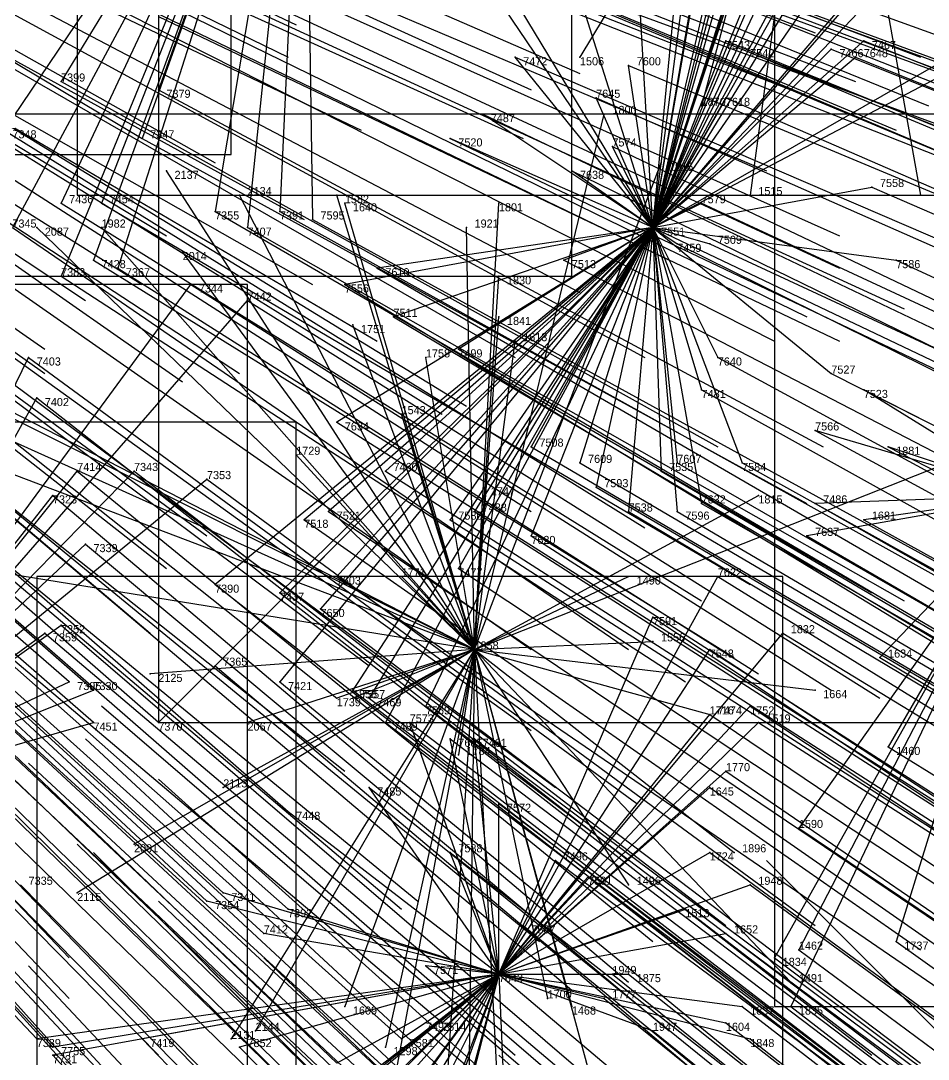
# Model space of a CAD drawing. Extents: x -0.5 to 0.59, y -0.5 to 0.59.
# Drawn here: x 0.224 to 0.336, y -0.2495 to -0.1215 of the extents above; entities that cross this region are included whole.
import ezdxf

# ---------------------------------------------------------------- set-up
doc = ezdxf.new("R2010")
doc.units = 0
for name, color, linetype in [('Clients', 3, 'CONTINUOUS'), ('Facilities', 3, 'CONTINUOUS'), ('Facilities_lines', 3, 'CONTINUOUS'), ('Min_max_boxes', 1, 'CONTINUOUS'), ('Normals', 1, 'CONTINUOUS'), ('Source_points', 5, 'CONTINUOUS'), ('Text', 3, 'CONTINUOUS')]:
    doc.layers.add(name, color=color, linetype=linetype)

msp = doc.modelspace()

# ---------------------------------------------------------------- linework, layer by layer
at = {"layer": 'Clients', "color": 5}
for p in [(0.311, -0.124, -0.837), (0.328, -0.124, -0.877), (0.313, -0.125, -0.843), (0.324, -0.125, -0.869), (0.285, -0.126, -0.78), (0.293, -0.126, -1.25), (0.327, -0.126, -0.876), (0.299, -0.127, -0.813), (0.229, -0.129, -0.656), (0.241, -0.13, -0.686), (0.295, -0.131, -0.806), (0.311, -0.131, -0.844), (0.281, -0.133, -0.778), (0.296, -0.133, -1.25), (0.308, -0.132, -1.25), (0.239, -0.136, -0.688), (0.277, -0.136, -0.772), (0.297, -0.137, -0.817), (0.303, -0.139, -1.25), (0.242, -0.14, -1.25), (0.292, -0.14, -0.811), (0.329, -0.142, -0.897), (0.251, -0.143, -1.25), (0.263, -0.143, -1.25), (0.314, -0.143, -1.25), (0.335, -0.143, -1.25), (0.229, -0.144, -0.676), (0.234, -0.144, -0.688), (0.264, -0.144, -1.25), (0.283, -0.144, -1.25), (0.308, -0.144, -0.85), (0.248, -0.145, -0.719), (0.256, -0.145, -0.736), (0.226, -0.147, -1.25), (0.234, -0.147, -1.25), (0.252, -0.147, -0.729), (0.26, -0.146, -0.746), (0.279, -0.147, -1.25), (0.305, -0.149, -0.848), (0.309, -0.149, -0.858), (0.233, -0.151, -0.695), (0.244, -0.15, -1.25), (0.291, -0.151, -0.821), (0.332, -0.151, -0.911), (0.236, -0.152, -0.703), (0.268, -0.152, -0.772), (0.229, -0.153, -0.688), (0.283, -0.153, -1.25), (0.245, -0.154, -0.725), (0.264, -0.154, -0.763), (0.252, -0.156, -0.74), (0.27, -0.158, -0.781), (0.283, -0.158, -1.25), (0.265, -0.159, -1.25), (0.285, -0.161, -1.25), (0.278, -0.162, -0.804), (0.225, -0.163, -0.696), (0.274, -0.163, -1.25), (0.31, -0.163, -0.875), (0.324, -0.165, -0.908), (0.308, -0.167, -0.876), (0.328, -0.167, -0.92), (0.226, -0.168, -0.705), (0.271, -0.17, -1.25), (0.263, -0.171, -0.786), (0.322, -0.172, -0.911), (0.287, -0.174, -0.84), (0.331, -0.174, -0.936), (0.258, -0.175, -1.25), (0.293, -0.176, -0.855), (0.305, -0.176, -0.88), (0.313, -0.176, -0.898), (0.231, -0.177, -0.726), (0.238, -0.177, -0.741), (0.269, -0.177, -0.806), (0.303, -0.177, -0.878), (0.247, -0.178, -0.76), (0.295, -0.179, -0.863), (0.228, -0.18, -0.726), (0.281, -0.18, -1.25), (0.315, -0.18, -1.25), (0.308, -0.181, -0.892), (0.322, -0.181, -0.923), (0.259, -0.183, -0.793), (0.262, -0.182, -0.799), (0.277, -0.183, -0.83), (0.28, -0.182, -0.835), (0.299, -0.182, -0.875), (0.305, -0.182, -0.888), (0.328, -0.183, -0.939), (0.287, -0.185, -0.854), (0.321, -0.185, -0.927), (0.232, -0.186, -0.744), (0.278, -0.189, -0.84), (0.263, -0.19, -0.811), (0.271, -0.19, -1.25), (0.299, -0.19, -1.25), (0.31, -0.19, -0.908), (0.248, -0.191, -0.782), (0.256, -0.192, -0.8), (0.261, -0.194, -0.813), (0.302, -0.195, -0.898), (0.227, -0.197, -0.752), (0.229, -0.196, -0.753), (0.318, -0.197, -0.935), (0.302, -0.198, -1.25), (0.309, -0.199, -0.918), (0.33, -0.2, -0.965), (0.24, -0.202, -1.25), (0.248, -0.201, -0.798), (0.23, -0.203, -0.768), (0.256, -0.203, -0.818), (0.233, -0.204, -0.773), (0.265, -0.204, -0.837), (0.322, -0.204, -1.25), (0.263, -0.205, -1.25), (0.265, -0.205, -1.25), (0.267, -0.205, -0.842), (0.274, -0.206, -0.857), (0.314, -0.206, -0.939), (0.309, -0.207, -1.25), (0.309, -0.207, -0.93), (0.233, -0.208, -0.781), (0.241, -0.208, -0.796), (0.252, -0.208, -1.25), (0.269, -0.208, -0.851), (0.272, -0.208, -0.855), (0.315, -0.208, -0.944), (0.277, -0.21, -0.869), (0.28, -0.21, -0.876), (0.331, -0.211, -0.982), (0.278, -0.212, -1.25), (0.311, -0.214, -0.943), (0.249, -0.216, -1.25), (0.267, -0.216, -0.86), (0.309, -0.216, -0.942), (0.283, -0.218, -0.894), (0.257, -0.219, -0.844), (0.32, -0.221, -0.971), (0.238, -0.223, -1.25), (0.277, -0.224, -0.89), (0.29, -0.225, -0.917), (0.309, -0.224, -0.955), (0.312, -0.224, -1.25), (0.294, -0.227, -0.928), (0.231, -0.229, -1.25), (0.249, -0.229, -0.847), (0.299, -0.228, -1.25), (0.314, -0.228, -0.97), (0.247, -0.23, -0.844), (0.257, -0.231, -0.863), (0.306, -0.231, -0.958), (0.254, -0.234, -0.862), (0.286, -0.233, -0.923), (0.311, -0.234, -0.973), (0.332, -0.235, -1.017), (0.32, -0.236, -0.993), (0.274, -0.238, -0.909), (0.317, -0.237, -0.99), (0.297, -0.239, -0.952), (0.299, -0.239, -0.958), (0.319, -0.24, -1.25), (0.264, -0.243, -1.25), (0.289, -0.242, -1.25), (0.292, -0.243, -1.25), (0.296, -0.242, -0.956), (0.313, -0.243, -0.991), (0.319, -0.243, -1.003), (0.276, -0.245, -0.922), (0.311, -0.245, -0.99), (0.226, -0.247, -0.837), (0.239, -0.247, -0.86), (0.25, -0.247, -1.25), (0.253, -0.246, -1.25), (0.271, -0.247, -0.918), (0.274, -0.246, -0.92), (0.302, -0.246, -0.974), (0.314, -0.247, -0.999), (0.228, -0.248, -0.843), (0.251, -0.248, -0.883), (0.269, -0.248, -1.25), (0.228, -0.249, -0.844)]:
    msp.add_point(p, dxfattribs=at)
at = {"layer": 'Facilities', "color": 3}
for p in [(0.302, -0.147, -0.841), (0.28, -0.199, -1.25), (0.283, -0.239, -0.925)]:
    msp.add_point(p, dxfattribs=at)
at = {"layer": 'Facilities_lines', "color": 3}
for p, q in [((0.302, -0.147, -0.841), (0.323, -0.073, -0.828)), ((0.302, -0.147, -0.841), (0.334, -0.073, -0.854)), ((0.302, -0.147, -0.841), (0.321, -0.075, -0.825)), ((0.323, -0.076, -1.25), (0.293, -0.126, -1.25)), ((0.323, -0.076, -1.25), (0.308, -0.132, -1.25)), ((0.323, -0.076, -1.25), (0.314, -0.143, -1.25)), ((0.323, -0.076, -1.25), (0.335, -0.143, -1.25)), ((0.259, -0.08, -0.678), (0.222, -0.135, -0.651)), ((0.259, -0.08, -0.678), (0.223, -0.147, -0.667)), ((0.259, -0.08, -0.678), (0.229, -0.129, -0.656)), ((0.259, -0.08, -0.678), (0.229, -0.144, -0.676)), ((0.259, -0.08, -0.678), (0.229, -0.153, -0.688)), ((0.259, -0.08, -0.678), (0.233, -0.151, -0.695)), ((0.259, -0.08, -0.678), (0.234, -0.144, -0.688)), ((0.259, -0.08, -0.678), (0.236, -0.152, -0.703)), ((0.259, -0.08, -0.678), (0.239, -0.136, -0.688)), ((0.259, -0.08, -0.678), (0.241, -0.13, -0.686)), ((0.259, -0.08, -0.678), (0.248, -0.145, -0.719)), ((0.259, -0.08, -0.678), (0.252, -0.147, -0.729)), ((0.259, -0.08, -0.678), (0.256, -0.145, -0.736)), ((0.259, -0.08, -0.678), (0.26, -0.146, -0.746)), ((0.302, -0.147, -0.841), (0.317, -0.082, -0.818)), ((0.302, -0.147, -0.841), (0.342, -0.089, -0.884)), ((0.302, -0.147, -0.841), (0.312, -0.09, -0.813)), ((0.302, -0.147, -0.841), (0.332, -0.094, -0.862)), ((0.302, -0.147, -0.841), (0.311, -0.094, -0.811)), ((0.302, -0.147, -0.841), (0.33, -0.095, -0.859)), ((0.302, -0.147, -0.841), (0.343, -0.1, -0.894)), ((0.302, -0.147, -0.841), (0.308, -0.101, -0.811)), ((0.302, -0.147, -0.841), (0.33, -0.101, -0.863)), ((0.302, -0.147, -0.841), (0.313, -0.103, -0.825)), ((0.302, -0.147, -0.841), (0.344, -0.103, -0.897)), ((0.302, -0.147, -0.841), (0.337, -0.106, -0.884)), ((0.302, -0.147, -0.841), (0.315, -0.107, -0.831)), ((0.302, -0.147, -0.841), (0.318, -0.108, -0.84)), ((0.302, -0.147, -0.841), (0.315, -0.108, -0.832)), ((0.302, -0.147, -0.841), (0.29, -0.109, -0.775)), ((0.302, -0.147, -0.841), (0.319, -0.111, -0.844)), ((0.302, -0.147, -0.841), (0.3, -0.113, -0.801)), ((0.302, -0.147, -0.841), (0.282, -0.114, -0.76)), ((0.302, -0.147, -0.841), (0.281, -0.116, -0.76)), ((0.302, -0.147, -0.841), (0.305, -0.116, -0.815)), ((0.302, -0.147, -0.841), (0.311, -0.119, -0.831)), ((0.302, -0.147, -0.841), (0.342, -0.124, -0.909)), ((0.302, -0.147, -0.841), (0.328, -0.124, -0.877)), ((0.302, -0.147, -0.841), (0.311, -0.124, -0.837)), ((0.302, -0.147, -0.841), (0.324, -0.125, -0.869)), ((0.302, -0.147, -0.841), (0.313, -0.125, -0.843)), ((0.302, -0.147, -0.841), (0.285, -0.126, -0.78)), ((0.302, -0.147, -0.841), (0.327, -0.126, -0.876)), ((0.302, -0.147, -0.841), (0.299, -0.127, -0.813)), ((0.302, -0.147, -0.841), (0.34, -0.127, -0.908)), ((0.302, -0.147, -0.841), (0.295, -0.131, -0.806)), ((0.302, -0.147, -0.841), (0.311, -0.131, -0.844)), ((0.28, -0.199, -1.25), (0.296, -0.133, -1.25)), ((0.302, -0.147, -0.841), (0.281, -0.133, -0.778)), ((0.302, -0.147, -0.841), (0.277, -0.136, -0.772)), ((0.302, -0.147, -0.841), (0.297, -0.137, -0.817)), ((0.28, -0.199, -1.25), (0.303, -0.139, -1.25)), ((0.28, -0.199, -1.25), (0.242, -0.14, -1.25)), ((0.302, -0.147, -0.841), (0.292, -0.14, -0.811)), ((0.302, -0.147, -0.841), (0.329, -0.142, -0.897)), ((0.28, -0.199, -1.25), (0.251, -0.143, -1.25)), ((0.28, -0.199, -1.25), (0.263, -0.143, -1.25)), ((0.28, -0.199, -1.25), (0.264, -0.144, -1.25)), ((0.28, -0.199, -1.25), (0.283, -0.144, -1.25)), ((0.302, -0.147, -0.841), (0.308, -0.144, -0.85)), ((0.28, -0.199, -1.25), (0.226, -0.147, -1.25)), ((0.28, -0.199, -1.25), (0.234, -0.147, -1.25)), ((0.302, -0.147, -0.841), (0.241, -0.208, -0.796)), ((0.302, -0.147, -0.841), (0.248, -0.201, -0.798)), ((0.302, -0.147, -0.841), (0.248, -0.191, -0.782)), ((0.302, -0.147, -0.841), (0.256, -0.203, -0.818)), ((0.302, -0.147, -0.841), (0.256, -0.192, -0.8)), ((0.302, -0.147, -0.841), (0.259, -0.183, -0.793)), ((0.302, -0.147, -0.841), (0.261, -0.194, -0.813)), ((0.302, -0.147, -0.841), (0.262, -0.182, -0.799)), ((0.302, -0.147, -0.841), (0.263, -0.19, -0.811)), ((0.302, -0.147, -0.841), (0.263, -0.171, -0.786)), ((0.302, -0.147, -0.841), (0.264, -0.154, -0.763)), ((0.302, -0.147, -0.841), (0.265, -0.204, -0.837)), ((0.302, -0.147, -0.841), (0.267, -0.205, -0.842)), ((0.302, -0.147, -0.841), (0.268, -0.152, -0.772)), ((0.302, -0.147, -0.841), (0.269, -0.177, -0.806)), ((0.302, -0.147, -0.841), (0.269, -0.208, -0.851)), ((0.302, -0.147, -0.841), (0.27, -0.158, -0.781)), ((0.302, -0.147, -0.841), (0.274, -0.206, -0.857)), ((0.302, -0.147, -0.841), (0.277, -0.183, -0.83)), ((0.302, -0.147, -0.841), (0.278, -0.189, -0.84)), ((0.302, -0.147, -0.841), (0.278, -0.162, -0.804)), ((0.28, -0.199, -1.25), (0.279, -0.147, -1.25)), ((0.302, -0.147, -0.841), (0.28, -0.182, -0.835)), ((0.302, -0.147, -0.841), (0.287, -0.174, -0.84)), ((0.302, -0.147, -0.841), (0.287, -0.185, -0.854)), ((0.302, -0.147, -0.841), (0.291, -0.151, -0.821)), ((0.302, -0.147, -0.841), (0.293, -0.176, -0.855)), ((0.302, -0.147, -0.841), (0.295, -0.179, -0.863)), ((0.302, -0.147, -0.841), (0.299, -0.182, -0.875)), ((0.302, -0.147, -0.841), (0.324, -0.165, -0.908)), ((0.302, -0.147, -0.841), (0.305, -0.149, -0.848)), ((0.302, -0.147, -0.841), (0.308, -0.167, -0.876)), ((0.302, -0.147, -0.841), (0.309, -0.149, -0.858)), ((0.302, -0.147, -0.841), (0.303, -0.177, -0.878)), ((0.302, -0.147, -0.841), (0.313, -0.176, -0.898)), ((0.302, -0.147, -0.841), (0.332, -0.151, -0.911)), ((0.302, -0.147, -0.841), (0.305, -0.182, -0.888)), ((0.302, -0.147, -0.841), (0.305, -0.176, -0.88)), ((0.302, -0.147, -0.841), (0.308, -0.181, -0.892)), ((0.302, -0.147, -0.841), (0.31, -0.163, -0.875)), ((0.28, -0.199, -1.25), (0.244, -0.15, -1.25)), ((0.28, -0.199, -1.25), (0.283, -0.153, -1.25)), ((0.198, -0.218, -0.735), (0.245, -0.154, -0.725)), ((0.198, -0.218, -0.735), (0.252, -0.156, -0.74)), ((0.28, -0.199, -1.25), (0.283, -0.158, -1.25)), ((0.28, -0.199, -1.25), (0.202, -0.159, -1.25)), ((0.28, -0.199, -1.25), (0.265, -0.159, -1.25)), ((0.28, -0.199, -1.25), (0.285, -0.161, -1.25)), ((0.198, -0.218, -0.735), (0.225, -0.163, -0.696)), ((0.28, -0.199, -1.25), (0.2, -0.163, -1.25)), ((0.28, -0.199, -1.25), (0.274, -0.163, -1.25)), ((0.28, -0.199, -1.25), (0.212, -0.165, -1.25)), ((0.28, -0.199, -1.25), (0.193, -0.166, -1.25)), ((0.349, -0.18, -0.982), (0.328, -0.167, -0.92)), ((0.198, -0.218, -0.735), (0.226, -0.168, -0.705)), ((0.28, -0.199, -1.25), (0.271, -0.17, -1.25)), ((0.28, -0.199, -1.25), (0.356, -0.169, -1.25)), ((0.349, -0.18, -0.982), (0.322, -0.172, -0.911)), ((0.349, -0.18, -0.982), (0.331, -0.174, -0.936)), ((0.28, -0.199, -1.25), (0.258, -0.175, -1.25)), ((0.198, -0.218, -0.735), (0.238, -0.177, -0.741)), ((0.198, -0.218, -0.735), (0.231, -0.177, -0.726)), ((0.198, -0.218, -0.735), (0.247, -0.178, -0.76)), ((0.198, -0.218, -0.735), (0.228, -0.18, -0.726)), ((0.28, -0.199, -1.25), (0.281, -0.18, -1.25)), ((0.28, -0.199, -1.25), (0.315, -0.18, -1.25)), ((0.349, -0.18, -0.982), (0.317, -0.237, -0.99)), ((0.349, -0.18, -0.982), (0.319, -0.243, -1.003)), ((0.349, -0.18, -0.982), (0.32, -0.236, -0.993)), ((0.349, -0.18, -0.982), (0.32, -0.221, -0.971)), ((0.349, -0.18, -0.982), (0.321, -0.185, -0.927)), ((0.349, -0.18, -0.982), (0.322, -0.181, -0.923)), ((0.349, -0.18, -0.982), (0.328, -0.183, -0.939)), ((0.349, -0.18, -0.982), (0.33, -0.2, -0.965)), ((0.349, -0.18, -0.982), (0.331, -0.211, -0.982)), ((0.349, -0.18, -0.982), (0.332, -0.235, -1.017)), ((0.198, -0.218, -0.735), (0.232, -0.186, -0.744)), ((0.28, -0.199, -1.25), (0.212, -0.188, -1.25)), ((0.28, -0.199, -1.25), (0.271, -0.19, -1.25)), ((0.28, -0.199, -1.25), (0.299, -0.19, -1.25)), ((0.283, -0.239, -0.925), (0.31, -0.19, -0.908)), ((0.283, -0.239, -0.925), (0.302, -0.195, -0.898)), ((0.198, -0.218, -0.735), (0.229, -0.196, -0.753)), ((0.198, -0.218, -0.735), (0.227, -0.197, -0.752)), ((0.283, -0.239, -0.925), (0.318, -0.197, -0.935)), ((0.28, -0.199, -1.25), (0.302, -0.198, -1.25)), ((0.28, -0.199, -1.25), (0.231, -0.229, -1.25)), ((0.28, -0.199, -1.25), (0.238, -0.223, -1.25)), ((0.28, -0.199, -1.25), (0.24, -0.202, -1.25)), ((0.28, -0.199, -1.25), (0.249, -0.216, -1.25)), ((0.28, -0.199, -1.25), (0.25, -0.247, -1.25)), ((0.28, -0.199, -1.25), (0.252, -0.208, -1.25)), ((0.28, -0.199, -1.25), (0.253, -0.246, -1.25)), ((0.28, -0.199, -1.25), (0.263, -0.205, -1.25)), ((0.28, -0.199, -1.25), (0.264, -0.243, -1.25)), ((0.28, -0.199, -1.25), (0.265, -0.205, -1.25)), ((0.28, -0.199, -1.25), (0.269, -0.248, -1.25)), ((0.28, -0.199, -1.25), (0.269, -0.258, -1.25)), ((0.28, -0.199, -1.25), (0.275, -0.277, -1.25)), ((0.28, -0.199, -1.25), (0.278, -0.212, -1.25)), ((0.28, -0.199, -1.25), (0.279, -0.274, -1.25)), ((0.28, -0.199, -1.25), (0.284, -0.276, -1.25)), ((0.28, -0.199, -1.25), (0.296, -0.258, -1.25)), ((0.28, -0.199, -1.25), (0.292, -0.243, -1.25)), ((0.28, -0.199, -1.25), (0.319, -0.24, -1.25)), ((0.28, -0.199, -1.25), (0.289, -0.242, -1.25)), ((0.28, -0.199, -1.25), (0.299, -0.228, -1.25)), ((0.28, -0.199, -1.25), (0.322, -0.204, -1.25)), ((0.28, -0.199, -1.25), (0.312, -0.224, -1.25)), ((0.28, -0.199, -1.25), (0.309, -0.207, -1.25)), ((0.283, -0.239, -0.925), (0.309, -0.199, -0.918)), ((0.198, -0.218, -0.735), (0.23, -0.203, -0.768)), ((0.198, -0.218, -0.735), (0.233, -0.204, -0.773)), ((0.283, -0.239, -0.925), (0.314, -0.206, -0.939)), ((0.283, -0.239, -0.925), (0.309, -0.207, -0.93)), ((0.198, -0.218, -0.735), (0.233, -0.208, -0.781)), ((0.283, -0.239, -0.925), (0.272, -0.208, -0.855)), ((0.283, -0.239, -0.925), (0.315, -0.208, -0.944)), ((0.283, -0.239, -0.925), (0.277, -0.21, -0.869)), ((0.283, -0.239, -0.925), (0.28, -0.21, -0.876)), ((0.283, -0.239, -0.925), (0.311, -0.214, -0.943)), ((0.283, -0.239, -0.925), (0.267, -0.216, -0.86)), ((0.283, -0.239, -0.925), (0.309, -0.216, -0.942)), ((0.283, -0.239, -0.925), (0.283, -0.218, -0.894)), ((0.283, -0.239, -0.925), (0.257, -0.219, -0.844)), ((0.283, -0.239, -0.925), (0.277, -0.224, -0.89)), ((0.283, -0.239, -0.925), (0.309, -0.224, -0.955)), ((0.283, -0.239, -0.925), (0.29, -0.225, -0.917)), ((0.283, -0.239, -0.925), (0.294, -0.227, -0.928)), ((0.283, -0.239, -0.925), (0.249, -0.229, -0.847)), ((0.283, -0.239, -0.925), (0.314, -0.228, -0.97)), ((0.283, -0.239, -0.925), (0.247, -0.23, -0.844)), ((0.283, -0.239, -0.925), (0.257, -0.231, -0.863)), ((0.283, -0.239, -0.925), (0.306, -0.231, -0.958)), ((0.283, -0.239, -0.925), (0.254, -0.234, -0.862)), ((0.283, -0.239, -0.925), (0.286, -0.233, -0.923)), ((0.283, -0.239, -0.925), (0.311, -0.234, -0.973)), ((0.283, -0.239, -0.925), (0.274, -0.238, -0.909)), ((0.283, -0.239, -0.925), (0.226, -0.247, -0.837)), ((0.283, -0.239, -0.925), (0.228, -0.249, -0.844)), ((0.283, -0.239, -0.925), (0.228, -0.248, -0.843)), ((0.283, -0.239, -0.925), (0.232, -0.296, -0.94)), ((0.283, -0.239, -0.925), (0.239, -0.247, -0.86)), ((0.283, -0.239, -0.925), (0.239, -0.273, -0.908)), ((0.283, -0.239, -0.925), (0.241, -0.28, -0.924)), ((0.283, -0.239, -0.925), (0.245, -0.277, -0.923)), ((0.283, -0.239, -0.925), (0.251, -0.265, -0.911)), ((0.283, -0.239, -0.925), (0.251, -0.248, -0.883)), ((0.283, -0.239, -0.925), (0.255, -0.277, -0.942)), ((0.283, -0.239, -0.925), (0.26, -0.285, -0.965)), ((0.283, -0.239, -0.925), (0.26, -0.277, -0.95)), ((0.283, -0.239, -0.925), (0.262, -0.268, -0.937)), ((0.283, -0.239, -0.925), (0.263, -0.25, -0.907)), ((0.283, -0.239, -0.925), (0.264, -0.254, -0.916)), ((0.283, -0.239, -0.925), (0.264, -0.258, -0.923)), ((0.283, -0.239, -0.925), (0.271, -0.247, -0.918)), ((0.283, -0.239, -0.925), (0.274, -0.272, -0.964)), ((0.283, -0.239, -0.925), (0.274, -0.246, -0.92)), ((0.283, -0.239, -0.925), (0.275, -0.27, -0.963)), ((0.283, -0.239, -0.925), (0.275, -0.261, -0.949)), ((0.283, -0.239, -0.925), (0.276, -0.257, -0.942)), ((0.283, -0.239, -0.925), (0.276, -0.245, -0.922)), ((0.283, -0.239, -0.925), (0.311, -0.245, -0.99)), ((0.283, -0.239, -0.925), (0.313, -0.243, -0.991)), ((0.283, -0.239, -0.925), (0.314, -0.247, -0.999)), ((0.283, -0.239, -0.925), (0.284, -0.263, -0.968)), ((0.283, -0.239, -0.925), (0.296, -0.242, -0.956)), ((0.283, -0.239, -0.925), (0.299, -0.239, -0.958)), ((0.283, -0.239, -0.925), (0.302, -0.246, -0.974)), ((0.283, -0.239, -0.925), (0.297, -0.239, -0.952))]:
    msp.add_line(p, q, dxfattribs=at)
at = {"layer": 'Min_max_boxes', "color": 1}
for p, q in [((0.231, 0.045, -1.25), (0.231, -0.143, -1.25)), ((0.231, 0.045, -1.25), (0.231, -0.143, -1.25)), ((0.25, -0.138, -1.25), (0.25, 0.022, -1.25)), ((0.25, -0.138, -1.25), (0.25, 0.022, -1.25)), ((0.292, -0.153, -0.761), (0.292, 0.007, -0.761)), ((0.292, -0.153, -0.618), (0.292, 0.007, -0.618)), ((0.241, -0.073, -0.911), (0.241, -0.208, -0.911)), ((0.241, -0.073, -0.76), (0.241, -0.208, -0.76)), ((0.317, -0.104, -1.026), (0.317, -0.243, -1.026)), ((0.317, -0.104, -0.911), (0.317, -0.243, -0.911)), ((0.356, -0.133, -1.25), (0.193, -0.133, -1.25)), ((0.356, -0.133, -1.25), (0.193, -0.133, -1.25)), ((0.085, -0.138, -1.25), (0.25, -0.138, -1.25)), ((0.085, -0.138, -1.25), (0.25, -0.138, -1.25)), ((0.25, -0.138, -1.25), (0.25, -0.138, -1.25)), ((0.231, -0.143, -1.25), (0.401, -0.143, -1.25)), ((0.231, -0.143, -1.25), (0.401, -0.143, -1.25)), ((0.231, -0.143, -1.25), (0.231, -0.143, -1.25)), ((0.22, -0.153, -0.761), (0.292, -0.153, -0.761)), ((0.22, -0.153, -0.618), (0.292, -0.153, -0.618)), ((0.292, -0.153, -0.761), (0.292, -0.153, -0.618)), ((0.252, -0.154, -0.83), (0.129, -0.154, -0.83)), ((0.252, -0.154, -0.684), (0.129, -0.154, -0.684)), ((0.252, -0.26, -0.83), (0.252, -0.154, -0.83)), ((0.252, -0.26, -0.684), (0.252, -0.154, -0.684)), ((0.252, -0.154, -0.83), (0.252, -0.154, -0.684)), ((0.258, -0.171, -1.25), (0.08, -0.171, -1.25)), ((0.258, -0.171, -1.25), (0.08, -0.171, -1.25)), ((0.258, -0.342, -1.25), (0.258, -0.171, -1.25)), ((0.258, -0.342, -1.25), (0.258, -0.171, -1.25)), ((0.258, -0.171, -1.25), (0.258, -0.171, -1.25)), ((0.318, -0.19, -0.999), (0.226, -0.19, -0.999)), ((0.226, -0.19, -0.999), (0.226, -0.296, -0.999)), ((0.318, -0.19, -0.837), (0.226, -0.19, -0.837)), ((0.226, -0.19, -0.837), (0.226, -0.296, -0.837)), ((0.226, -0.19, -0.999), (0.226, -0.19, -0.837)), ((0.318, -0.296, -0.999), (0.318, -0.19, -0.999)), ((0.318, -0.296, -0.837), (0.318, -0.19, -0.837)), ((0.318, -0.19, -0.999), (0.318, -0.19, -0.837)), ((0.241, -0.208, -0.911), (0.344, -0.208, -0.911)), ((0.241, -0.208, -0.76), (0.344, -0.208, -0.76)), ((0.241, -0.208, -0.911), (0.241, -0.208, -0.76)), ((0.317, -0.243, -1.026), (0.379, -0.243, -1.026)), ((0.317, -0.243, -0.911), (0.379, -0.243, -0.911)), ((0.317, -0.243, -1.026), (0.317, -0.243, -0.911))]:
    msp.add_line(p, q, dxfattribs=at)
at = {"layer": 'Normals', "color": 1}
for p, q in [((0.174, -0.082, -0.48), (0.258, -0.122, -0.443)), ((0.173, -0.085, -0.482), (0.257, -0.126, -0.445)), ((0.16, -0.089, -0.458), (0.239, -0.136, -0.419)), ((0.236, -0.09, -0.631), (0.322, -0.123, -0.593)), ((0.203, -0.092, -0.556), (0.287, -0.13, -0.519)), ((0.208, -0.091, -0.567), (0.293, -0.128, -0.53)), ((0.248, -0.093, -0.663), (0.335, -0.126, -0.626)), ((0.168, -0.094, -0.481), (0.248, -0.139, -0.442)), ((0.182, -0.095, -0.514), (0.266, -0.135, -0.477)), ((0.232, -0.096, -0.629), (0.319, -0.13, -0.591)), ((0.241, -0.096, -0.648), (0.327, -0.129, -0.61)), ((0.25, -0.097, -0.67), (0.336, -0.132, -0.633)), ((0.262, -0.096, -0.699), (0.35, -0.128, -0.662)), ((0.202, -0.098, -0.561), (0.286, -0.136, -0.523)), ((0.246, -0.099, -0.664), (0.332, -0.135, -0.627)), ((0.164, -0.101, -0.481), (0.242, -0.148, -0.441)), ((0.177, -0.101, -0.511), (0.259, -0.146, -0.474)), ((0.231, -0.104, -0.633), (0.316, -0.14, -0.595)), ((0.155, -0.105, -0.47), (0.232, -0.156, -0.43)), ((0.161, -0.105, -0.48), (0.239, -0.154, -0.44)), ((0.264, -0.107, -0.713), (0.35, -0.143, -0.677)), ((0.265, -0.107, -0.714), (0.35, -0.143, -0.677)), ((0.283, -0.107, -0.758), (0.37, -0.14, -0.72)), ((0.179, -0.108, -0.522), (0.26, -0.154, -0.486)), ((0.151, -0.109, -0.467), (0.227, -0.162, -0.428)), ((0.24, -0.11, -0.659), (0.325, -0.148, -0.622)), ((0.275, -0.11, -0.74), (0.361, -0.144, -0.703)), ((0.29, -0.109, -0.775), (0.377, -0.141, -0.737)), ((0.151, -0.111, -0.469), (0.227, -0.165, -0.431)), ((0.221, -0.111, -0.618), (0.304, -0.151, -0.58)), ((0.211, -0.112, -0.597), (0.293, -0.155, -0.559)), ((0.168, -0.113, -0.507), (0.244, -0.166, -0.47)), ((0.241, -0.113, -0.665), (0.325, -0.152, -0.628)), ((0.3, -0.113, -0.801), (0.387, -0.145, -0.763)), ((0.173, -0.114, -0.518), (0.251, -0.165, -0.481)), ((0.188, -0.114, -0.549), (0.268, -0.161, -0.512)), ((0.282, -0.114, -0.76), (0.369, -0.146, -0.722)), ((0.281, -0.116, -0.76), (0.367, -0.15, -0.722)), ((0.305, -0.116, -0.815), (0.392, -0.148, -0.778)), ((0.205, -0.117, -0.59), (0.285, -0.163, -0.552)), ((0.237, -0.117, -0.662), (0.321, -0.158, -0.625)), ((0.22, -0.119, -0.625), (0.301, -0.163, -0.586)), ((0.234, -0.119, -0.655), (0.317, -0.161, -0.618)), ((0.234, -0.119, -0.657), (0.317, -0.161, -0.62)), ((0.248, -0.118, -0.688), (0.333, -0.157, -0.651)), ((0.311, -0.119, -0.831), (0.397, -0.153, -0.794)), ((0.199, -0.12, -0.582), (0.279, -0.169, -0.545)), ((0.197, -0.121, -0.578), (0.276, -0.17, -0.541)), ((0.241, -0.121, -0.675), (0.325, -0.161, -0.638)), ((0.311, -0.124, -0.837), (0.397, -0.159, -0.8)), ((0.328, -0.124, -0.877), (0.415, -0.158, -0.84)), ((0.313, -0.125, -0.843), (0.399, -0.161, -0.806)), ((0.324, -0.125, -0.869), (0.411, -0.16, -0.833)), ((0.285, -0.126, -0.78), (0.371, -0.163, -0.743)), ((0.293, -0.126, -1.25), (0.293, -0.126, -1.15)), ((0.327, -0.126, -0.876), (0.413, -0.161, -0.839)), ((0.299, -0.127, -0.813), (0.385, -0.163, -0.776)), ((0.229, -0.129, -0.656), (0.31, -0.174, -0.619)), ((0.172, -0.13, -0.538), (0.247, -0.185, -0.501)), ((0.241, -0.13, -0.686), (0.323, -0.174, -0.649)), ((0.168, -0.131, -0.533), (0.242, -0.189, -0.497)), ((0.295, -0.131, -0.806), (0.379, -0.168, -0.768)), ((0.311, -0.131, -0.844), (0.396, -0.168, -0.807)), ((0.209, -0.132, -0.618), (0.287, -0.182, -0.58)), ((0.281, -0.133, -0.778), (0.365, -0.173, -0.74)), ((0.296, -0.133, -1.25), (0.296, -0.133, -1.15)), ((0.308, -0.132, -1.25), (0.308, -0.132, -1.15)), ((0.222, -0.135, -0.651), (0.301, -0.184, -0.613)), ((0.239, -0.136, -0.688), (0.321, -0.181, -0.651)), ((0.277, -0.136, -0.772), (0.361, -0.176, -0.735)), ((0.169, -0.137, -0.543), (0.24, -0.197, -0.507)), ((0.297, -0.137, -0.817), (0.381, -0.177, -0.78)), ((0.303, -0.139, -1.25), (0.303, -0.139, -1.15)), ((0.242, -0.14, -1.25), (0.242, -0.14, -1.15)), ((0.292, -0.14, -0.811), (0.376, -0.181, -0.774)), ((0.23, -0.203, -0.768), (0.16, -0.142, -0.805)), ((0.329, -0.142, -0.897), (0.414, -0.179, -0.859)), ((0.233, -0.204, -0.773), (0.163, -0.143, -0.81)), ((0.251, -0.143, -1.25), (0.251, -0.143, -1.15)), ((0.263, -0.143, -1.25), (0.263, -0.143, -1.15)), ((0.314, -0.143, -1.25), (0.314, -0.143, -1.15)), ((0.335, -0.143, -1.25), (0.335, -0.143, -1.15)), ((0.229, -0.144, -0.676), (0.308, -0.193, -0.638)), ((0.234, -0.144, -0.688), (0.314, -0.191, -0.65)), ((0.264, -0.144, -1.25), (0.264, -0.144, -1.15)), ((0.283, -0.144, -1.25), (0.283, -0.144, -1.15)), ((0.308, -0.144, -0.85), (0.392, -0.183, -0.812)), ((0.192, -0.145, -0.602), (0.267, -0.201, -0.565)), ((0.248, -0.145, -0.719), (0.329, -0.192, -0.682)), ((0.256, -0.145, -0.736), (0.337, -0.19, -0.699)), ((0.233, -0.208, -0.781), (0.163, -0.147, -0.817)), ((0.241, -0.208, -0.796), (0.171, -0.147, -0.833)), ((0.19, -0.147, -0.602), (0.263, -0.205, -0.563)), ((0.211, -0.146, -0.642), (0.287, -0.199, -0.604)), ((0.223, -0.147, -0.667), (0.299, -0.199, -0.628)), ((0.226, -0.147, -1.25), (0.226, -0.147, -1.15)), ((0.234, -0.147, -1.25), (0.234, -0.147, -1.15)), ((0.252, -0.147, -0.729), (0.333, -0.193, -0.692)), ((0.26, -0.146, -0.746), (0.342, -0.191, -0.709)), ((0.279, -0.147, -1.25), (0.279, -0.147, -1.15)), ((0.302, -0.147, -0.841), (0.386, -0.187, -0.804)), ((0.305, -0.149, -0.848), (0.388, -0.19, -0.811)), ((0.309, -0.149, -0.858), (0.393, -0.188, -0.821)), ((0.233, -0.151, -0.695), (0.312, -0.2, -0.657)), ((0.244, -0.15, -1.25), (0.244, -0.15, -1.15)), ((0.291, -0.151, -0.821), (0.374, -0.194, -0.784)), ((0.332, -0.151, -0.911), (0.416, -0.19, -0.873)), ((0.236, -0.152, -0.703), (0.315, -0.202, -0.666)), ((0.268, -0.152, -0.772), (0.349, -0.199, -0.734)), ((0.229, -0.153, -0.688), (0.306, -0.203, -0.649)), ((0.283, -0.153, -1.25), (0.283, -0.153, -1.15)), ((0.245, -0.154, -0.725), (0.324, -0.204, -0.688)), ((0.264, -0.154, -0.763), (0.343, -0.202, -0.726)), ((0.212, -0.155, -0.657), (0.287, -0.209, -0.618)), ((0.252, -0.156, -0.74), (0.33, -0.205, -0.703)), ((0.192, -0.157, -0.62), (0.264, -0.214, -0.582)), ((0.257, -0.219, -0.844), (0.187, -0.158, -0.881)), ((0.27, -0.158, -0.781), (0.349, -0.205, -0.743)), ((0.283, -0.158, -1.25), (0.283, -0.158, -1.15)), ((0.265, -0.159, -1.25), (0.265, -0.159, -1.15)), ((0.216, -0.161, -0.673), (0.29, -0.216, -0.635)), ((0.285, -0.161, -1.25), (0.285, -0.161, -1.15)), ((0.278, -0.162, -0.804), (0.358, -0.209, -0.767)), ((0.225, -0.163, -0.696), (0.3, -0.218, -0.658)), ((0.274, -0.163, -1.25), (0.274, -0.163, -1.15)), ((0.31, -0.163, -0.875), (0.391, -0.207, -0.838)), ((0.324, -0.165, -0.908), (0.407, -0.207, -0.871)), ((0.247, -0.23, -0.844), (0.179, -0.167, -0.882)), ((0.249, -0.229, -0.847), (0.181, -0.167, -0.885)), ((0.308, -0.167, -0.876), (0.389, -0.212, -0.838)), ((0.328, -0.167, -0.92), (0.411, -0.209, -0.883)), ((0.226, -0.168, -0.705), (0.299, -0.225, -0.667)), ((0.166, -0.17, -0.595), (0.23, -0.237, -0.556)), ((0.257, -0.231, -0.863), (0.188, -0.17, -0.902)), ((0.271, -0.17, -1.25), (0.271, -0.17, -1.15)), ((0.254, -0.234, -0.862), (0.185, -0.171, -0.9)), ((0.2, -0.171, -0.658), (0.271, -0.231, -0.621)), ((0.201, -0.171, -0.659), (0.273, -0.23, -0.622)), ((0.263, -0.171, -0.786), (0.342, -0.221, -0.748)), ((0.322, -0.172, -0.911), (0.403, -0.216, -0.874)), ((0.287, -0.174, -0.84), (0.367, -0.221, -0.802)), ((0.331, -0.174, -0.936), (0.414, -0.217, -0.899)), ((0.258, -0.175, -1.25), (0.258, -0.175, -1.15)), ((0.167, -0.176, -0.606), (0.23, -0.242, -0.567)), ((0.216, -0.176, -0.696), (0.288, -0.235, -0.659)), ((0.293, -0.176, -0.855), (0.373, -0.223, -0.817)), ((0.305, -0.176, -0.88), (0.385, -0.222, -0.842)), ((0.313, -0.176, -0.898), (0.394, -0.221, -0.861)), ((0.231, -0.177, -0.726), (0.302, -0.235, -0.689)), ((0.238, -0.177, -0.741), (0.311, -0.233, -0.704)), ((0.269, -0.177, -0.806), (0.347, -0.227, -0.768)), ((0.303, -0.177, -0.878), (0.383, -0.224, -0.84)), ((0.226, -0.247, -0.837), (0.162, -0.179, -0.873)), ((0.247, -0.178, -0.76), (0.322, -0.233, -0.723)), ((0.295, -0.179, -0.863), (0.375, -0.226, -0.826)), ((0.228, -0.248, -0.843), (0.165, -0.18, -0.879)), ((0.228, -0.18, -0.726), (0.299, -0.24, -0.688)), ((0.281, -0.18, -1.25), (0.281, -0.18, -1.15)), ((0.315, -0.18, -1.25), (0.315, -0.18, -1.15)), ((0.221, -0.181, -0.713), (0.292, -0.241, -0.676)), ((0.308, -0.181, -0.892), (0.388, -0.227, -0.854)), ((0.322, -0.181, -0.923), (0.403, -0.227, -0.886)), ((0.176, -0.183, -0.635), (0.241, -0.249, -0.598)), ((0.259, -0.183, -0.793), (0.335, -0.236, -0.755)), ((0.262, -0.182, -0.799), (0.339, -0.234, -0.761)), ((0.277, -0.183, -0.83), (0.355, -0.233, -0.793)), ((0.28, -0.182, -0.835), (0.358, -0.232, -0.798)), ((0.299, -0.182, -0.875), (0.378, -0.229, -0.837)), ((0.305, -0.182, -0.888), (0.385, -0.229, -0.851)), ((0.328, -0.183, -0.939), (0.409, -0.228, -0.902)), ((0.271, -0.247, -0.918), (0.202, -0.185, -0.955)), ((0.276, -0.245, -0.922), (0.205, -0.185, -0.959)), ((0.287, -0.185, -0.854), (0.365, -0.235, -0.816)), ((0.321, -0.185, -0.927), (0.402, -0.232, -0.89)), ((0.263, -0.25, -0.907), (0.196, -0.186, -0.945)), ((0.232, -0.186, -0.744), (0.304, -0.246, -0.707)), ((0.215, -0.188, -0.714), (0.285, -0.249, -0.677)), ((0.278, -0.189, -0.84), (0.355, -0.24, -0.803)), ((0.264, -0.254, -0.916), (0.197, -0.19, -0.953)), ((0.263, -0.19, -0.811), (0.339, -0.242, -0.773)), ((0.271, -0.19, -1.25), (0.271, -0.19, -1.15)), ((0.299, -0.19, -1.25), (0.299, -0.19, -1.15)), ((0.31, -0.19, -0.908), (0.389, -0.239, -0.872)), ((0.179, -0.191, -0.655), (0.243, -0.26, -0.619)), ((0.185, -0.191, -0.664), (0.25, -0.257, -0.628)), ((0.248, -0.191, -0.782), (0.321, -0.248, -0.745)), ((0.264, -0.258, -0.923), (0.197, -0.193, -0.96)), ((0.256, -0.192, -0.8), (0.329, -0.249, -0.762)), ((0.276, -0.257, -0.942), (0.207, -0.194, -0.978)), ((0.261, -0.194, -0.813), (0.335, -0.25, -0.775)), ((0.302, -0.195, -0.898), (0.379, -0.246, -0.861)), ((0.182, -0.196, -0.669), (0.246, -0.264, -0.633)), ((0.275, -0.261, -0.949), (0.207, -0.197, -0.985)), ((0.227, -0.197, -0.752), (0.298, -0.257, -0.715)), ((0.229, -0.196, -0.753), (0.299, -0.256, -0.716)), ((0.318, -0.197, -0.935), (0.397, -0.245, -0.898)), ((0.302, -0.198, -1.25), (0.302, -0.198, -1.15)), ((0.28, -0.199, -1.25), (0.28, -0.199, -1.15)), ((0.309, -0.199, -0.918), (0.387, -0.25, -0.882)), ((0.284, -0.263, -0.968), (0.216, -0.2, -1.005)), ((0.33, -0.2, -0.965), (0.41, -0.248, -0.928)), ((0.24, -0.202, -1.25), (0.24, -0.202, -1.15)), ((0.248, -0.201, -0.798), (0.319, -0.261, -0.761)), ((0.256, -0.203, -0.818), (0.328, -0.262, -0.78)), ((0.265, -0.204, -0.837), (0.339, -0.261, -0.801)), ((0.322, -0.204, -1.25), (0.322, -0.204, -1.15)), ((0.275, -0.27, -0.963), (0.208, -0.205, -1)), ((0.305, -0.267, -1.012), (0.234, -0.206, -1.049)), ((0.263, -0.205, -1.25), (0.263, -0.205, -1.15)), ((0.265, -0.205, -1.25), (0.265, -0.205, -1.15)), ((0.267, -0.205, -0.842), (0.341, -0.262, -0.806)), ((0.274, -0.206, -0.857), (0.348, -0.262, -0.82)), ((0.314, -0.206, -0.939), (0.391, -0.257, -0.902)), ((0.274, -0.272, -0.964), (0.207, -0.207, -1.001)), ((0.289, -0.27, -0.989), (0.221, -0.207, -1.027)), ((0.309, -0.207, -1.25), (0.309, -0.207, -1.15)), ((0.309, -0.207, -0.93), (0.386, -0.259, -0.893)), ((0.252, -0.208, -1.25), (0.252, -0.208, -1.15)), ((0.269, -0.208, -0.851), (0.343, -0.264, -0.814)), ((0.272, -0.208, -0.855), (0.346, -0.264, -0.819)), ((0.315, -0.208, -0.944), (0.393, -0.258, -0.906)), ((0.3, -0.273, -1.014), (0.232, -0.21, -1.052)), ((0.277, -0.21, -0.869), (0.351, -0.266, -0.832)), ((0.28, -0.21, -0.876), (0.355, -0.266, -0.84)), ((0.331, -0.211, -0.982), (0.41, -0.26, -0.945)), ((0.278, -0.212, -1.25), (0.278, -0.212, -1.15)), ((0.289, -0.277, -1), (0.221, -0.213, -1.038)), ((0.293, -0.276, -1.006), (0.225, -0.213, -1.044)), ((0.31, -0.277, -1.039), (0.241, -0.215, -1.076)), ((0.311, -0.214, -0.943), (0.387, -0.266, -0.905)), ((0.249, -0.216, -1.25), (0.249, -0.216, -1.15)), ((0.267, -0.216, -0.86), (0.34, -0.275, -0.823)), ((0.309, -0.216, -0.942), (0.385, -0.269, -0.905)), ((0.288, -0.283, -1.01), (0.222, -0.218, -1.048)), ((0.283, -0.218, -0.894), (0.357, -0.274, -0.857)), ((0.204, -0.221, -0.751), (0.266, -0.29, -0.714)), ((0.217, -0.221, -0.774), (0.282, -0.288, -0.737)), ((0.32, -0.221, -0.971), (0.397, -0.273, -0.934)), ((0.298, -0.288, -1.036), (0.231, -0.223, -1.073)), ((0.238, -0.223, -1.25), (0.238, -0.223, -1.15)), ((0.299, -0.29, -1.041), (0.233, -0.224, -1.078)), ((0.277, -0.224, -0.89), (0.35, -0.281, -0.853)), ((0.29, -0.225, -0.917), (0.364, -0.28, -0.879)), ((0.309, -0.224, -0.955), (0.384, -0.279, -0.917)), ((0.312, -0.224, -1.25), (0.312, -0.224, -1.15)), ((0.386, -0.295, -1.214), (0.316, -0.225, -1.229)), ((0.294, -0.227, -0.928), (0.367, -0.284, -0.891)), ((0.224, -0.228, -0.799), (0.289, -0.294, -0.762)), ((0.231, -0.229, -1.25), (0.231, -0.229, -1.15)), ((0.299, -0.228, -1.25), (0.299, -0.228, -1.15)), ((0.314, -0.228, -0.97), (0.389, -0.283, -0.933)), ((0.308, -0.294, -1.065), (0.241, -0.23, -1.102)), ((0.306, -0.231, -0.958), (0.379, -0.287, -0.92)), ((0.213, -0.232, -0.787), (0.276, -0.301, -0.75)), ((0.286, -0.233, -0.923), (0.358, -0.292, -0.885)), ((0.311, -0.234, -0.973), (0.385, -0.289, -0.936)), ((0.332, -0.235, -1.017), (0.408, -0.289, -0.98)), ((0.311, -0.302, -1.083), (0.245, -0.236, -1.12)), ((0.32, -0.236, -0.993), (0.394, -0.291, -0.957)), ((0.288, -0.305, -1.05), (0.225, -0.238, -1.087)), ((0.321, -0.301, -1.1), (0.254, -0.237, -1.137)), ((0.274, -0.238, -0.909), (0.345, -0.299, -0.872)), ((0.317, -0.237, -0.99), (0.392, -0.293, -0.953)), ((0.283, -0.239, -0.925), (0.354, -0.299, -0.888)), ((0.297, -0.239, -0.952), (0.369, -0.297, -0.915)), ((0.299, -0.239, -0.958), (0.372, -0.297, -0.92)), ((0.319, -0.24, -1.25), (0.319, -0.24, -1.15)), ((0.264, -0.243, -1.25), (0.264, -0.243, -1.15)), ((0.289, -0.242, -1.25), (0.289, -0.242, -1.15)), ((0.292, -0.243, -1.25), (0.292, -0.243, -1.15)), ((0.296, -0.242, -0.956), (0.368, -0.3, -0.919)), ((0.313, -0.243, -0.991), (0.387, -0.3, -0.955)), ((0.319, -0.243, -1.003), (0.393, -0.3, -0.966)), ((0.311, -0.245, -0.99), (0.384, -0.302, -0.953)), ((0.239, -0.247, -0.86), (0.304, -0.314, -0.823)), ((0.25, -0.247, -1.25), (0.25, -0.247, -1.15)), ((0.253, -0.246, -1.25), (0.253, -0.246, -1.15)), ((0.274, -0.246, -0.92), (0.344, -0.306, -0.882)), ((0.302, -0.246, -0.974), (0.374, -0.304, -0.937)), ((0.314, -0.247, -0.999), (0.387, -0.304, -0.962)), ((0.251, -0.248, -0.883), (0.316, -0.314, -0.845)), ((0.269, -0.248, -1.25), (0.269, -0.248, -1.15)), ((0.228, -0.249, -0.844), (0.291, -0.318, -0.808)), ((0.353, -0.311, -1.175), (0.283, -0.249, -1.212))]:
    msp.add_line(p, q, dxfattribs=at)
at = {"layer": 'Source_points', "color": 5}
for p in [(0.311, -0.124, -0.837), (0.328, -0.124, -0.877), (0.313, -0.125, -0.843), (0.324, -0.125, -0.869), (0.285, -0.126, -0.78), (0.293, -0.126, -1.25), (0.327, -0.126, -0.876), (0.299, -0.127, -0.813), (0.229, -0.129, -0.656), (0.241, -0.13, -0.686), (0.295, -0.131, -0.806), (0.311, -0.131, -0.844), (0.281, -0.133, -0.778), (0.296, -0.133, -1.25), (0.308, -0.132, -1.25), (0.239, -0.136, -0.688), (0.277, -0.136, -0.772), (0.297, -0.137, -0.817), (0.303, -0.139, -1.25), (0.242, -0.14, -1.25), (0.292, -0.14, -0.811), (0.329, -0.142, -0.897), (0.251, -0.143, -1.25), (0.263, -0.143, -1.25), (0.314, -0.143, -1.25), (0.335, -0.143, -1.25), (0.229, -0.144, -0.676), (0.234, -0.144, -0.688), (0.264, -0.144, -1.25), (0.283, -0.144, -1.25), (0.308, -0.144, -0.85), (0.248, -0.145, -0.719), (0.256, -0.145, -0.736), (0.226, -0.147, -1.25), (0.234, -0.147, -1.25), (0.252, -0.147, -0.729), (0.26, -0.146, -0.746), (0.279, -0.147, -1.25), (0.302, -0.147, -0.841), (0.305, -0.149, -0.848), (0.309, -0.149, -0.858), (0.233, -0.151, -0.695), (0.244, -0.15, -1.25), (0.291, -0.151, -0.821), (0.332, -0.151, -0.911), (0.236, -0.152, -0.703), (0.268, -0.152, -0.772), (0.229, -0.153, -0.688), (0.283, -0.153, -1.25), (0.245, -0.154, -0.725), (0.264, -0.154, -0.763), (0.252, -0.156, -0.74), (0.27, -0.158, -0.781), (0.283, -0.158, -1.25), (0.265, -0.159, -1.25), (0.285, -0.161, -1.25), (0.278, -0.162, -0.804), (0.225, -0.163, -0.696), (0.274, -0.163, -1.25), (0.31, -0.163, -0.875), (0.324, -0.165, -0.908), (0.308, -0.167, -0.876), (0.328, -0.167, -0.92), (0.226, -0.168, -0.705), (0.271, -0.17, -1.25), (0.263, -0.171, -0.786), (0.322, -0.172, -0.911), (0.287, -0.174, -0.84), (0.331, -0.174, -0.936), (0.258, -0.175, -1.25), (0.293, -0.176, -0.855), (0.305, -0.176, -0.88), (0.313, -0.176, -0.898), (0.231, -0.177, -0.726), (0.238, -0.177, -0.741), (0.269, -0.177, -0.806), (0.303, -0.177, -0.878), (0.247, -0.178, -0.76), (0.295, -0.179, -0.863), (0.228, -0.18, -0.726), (0.281, -0.18, -1.25), (0.315, -0.18, -1.25), (0.308, -0.181, -0.892), (0.322, -0.181, -0.923), (0.259, -0.183, -0.793), (0.262, -0.182, -0.799), (0.277, -0.183, -0.83), (0.28, -0.182, -0.835), (0.299, -0.182, -0.875), (0.305, -0.182, -0.888), (0.328, -0.183, -0.939), (0.287, -0.185, -0.854), (0.321, -0.185, -0.927), (0.232, -0.186, -0.744), (0.278, -0.189, -0.84), (0.263, -0.19, -0.811), (0.271, -0.19, -1.25), (0.299, -0.19, -1.25), (0.31, -0.19, -0.908), (0.248, -0.191, -0.782), (0.256, -0.192, -0.8), (0.261, -0.194, -0.813), (0.302, -0.195, -0.898), (0.227, -0.197, -0.752), (0.229, -0.196, -0.753), (0.318, -0.197, -0.935), (0.302, -0.198, -1.25), (0.28, -0.199, -1.25), (0.309, -0.199, -0.918), (0.33, -0.2, -0.965), (0.24, -0.202, -1.25), (0.248, -0.201, -0.798), (0.23, -0.203, -0.768), (0.256, -0.203, -0.818), (0.233, -0.204, -0.773), (0.265, -0.204, -0.837), (0.322, -0.204, -1.25), (0.263, -0.205, -1.25), (0.265, -0.205, -1.25), (0.267, -0.205, -0.842), (0.274, -0.206, -0.857), (0.314, -0.206, -0.939), (0.309, -0.207, -1.25), (0.309, -0.207, -0.93), (0.233, -0.208, -0.781), (0.241, -0.208, -0.796), (0.252, -0.208, -1.25), (0.269, -0.208, -0.851), (0.272, -0.208, -0.855), (0.315, -0.208, -0.944), (0.277, -0.21, -0.869), (0.28, -0.21, -0.876), (0.331, -0.211, -0.982), (0.278, -0.212, -1.25), (0.311, -0.214, -0.943), (0.249, -0.216, -1.25), (0.267, -0.216, -0.86), (0.309, -0.216, -0.942), (0.283, -0.218, -0.894), (0.257, -0.219, -0.844), (0.32, -0.221, -0.971), (0.238, -0.223, -1.25), (0.277, -0.224, -0.89), (0.29, -0.225, -0.917), (0.309, -0.224, -0.955), (0.312, -0.224, -1.25), (0.294, -0.227, -0.928), (0.231, -0.229, -1.25), (0.249, -0.229, -0.847), (0.299, -0.228, -1.25), (0.314, -0.228, -0.97), (0.247, -0.23, -0.844), (0.257, -0.231, -0.863), (0.306, -0.231, -0.958), (0.254, -0.234, -0.862), (0.286, -0.233, -0.923), (0.311, -0.234, -0.973), (0.332, -0.235, -1.017), (0.32, -0.236, -0.993), (0.274, -0.238, -0.909), (0.317, -0.237, -0.99), (0.283, -0.239, -0.925), (0.297, -0.239, -0.952), (0.299, -0.239, -0.958), (0.319, -0.24, -1.25), (0.264, -0.243, -1.25), (0.289, -0.242, -1.25), (0.292, -0.243, -1.25), (0.296, -0.242, -0.956), (0.313, -0.243, -0.991), (0.319, -0.243, -1.003), (0.276, -0.245, -0.922), (0.311, -0.245, -0.99), (0.226, -0.247, -0.837), (0.239, -0.247, -0.86), (0.25, -0.247, -1.25), (0.253, -0.246, -1.25), (0.271, -0.247, -0.918), (0.274, -0.246, -0.92), (0.302, -0.246, -0.974), (0.314, -0.247, -0.999), (0.228, -0.248, -0.843), (0.251, -0.248, -0.883), (0.269, -0.248, -1.25), (0.228, -0.249, -0.844)]:
    msp.add_point(p, dxfattribs=at)

# ---------------------------------------------------------------- texts
at = {"layer": 'Text', "color": 3}
for s, p in [('7543', (0.311, -0.125, -0.837)), ('7467', (0.329, -0.125, -0.877)), ('7542', (0.314, -0.126, -0.843)), ('7466', (0.325, -0.126, -0.869)), ('7648', (0.328, -0.126, -0.876)), ('7472', (0.286, -0.127, -0.78)), ('1506', (0.293, -0.127, -1.25)), ('7600', (0.3, -0.127, -0.813)), ('7399', (0.229, -0.129, -0.656)), ('7379', (0.242, -0.131, -0.686)), ('7645', (0.295, -0.131, -0.806)), ('1870', (0.308, -0.132, -1.25)), ('7618', (0.311, -0.132, -0.844)), ('7487', (0.282, -0.134, -0.778)), ('1800', (0.297, -0.133, -1.25)), ('7348', (0.223, -0.136, -0.651)), ('7347', (0.24, -0.136, -0.688)), ('7520', (0.278, -0.137, -0.772)), ('7574', (0.297, -0.137, -0.817)), ('1915', (0.304, -0.14, -1.25)), ('2137', (0.243, -0.141, -1.25)), ('7638', (0.293, -0.141, -0.811)), ('2134', (0.252, -0.143, -1.25)), ('1515', (0.315, -0.143, -1.25)), ('7558', (0.33, -0.142, -0.897)), ('7436', (0.23, -0.144, -0.676)), ('7454', (0.235, -0.144, -0.688)), ('1582', (0.264, -0.144, -1.25)), ('7579', (0.308, -0.144, -0.85)), ('1640', (0.265, -0.145, -1.25)), ('1801', (0.283, -0.145, -1.25)), ('7355', (0.248, -0.146, -0.719)), ('7391', (0.256, -0.146, -0.736)), ('7595', (0.261, -0.146, -0.746)), ('7345', (0.223, -0.147, -0.667)), ('2087', (0.227, -0.148, -1.25)), ('1982', (0.234, -0.147, -1.25)), ('7407', (0.252, -0.148, -0.729)), ('1921', (0.28, -0.147, -1.25)), ('7551', (0.303, -0.148, -0.841)), ('7509', (0.31, -0.149, -0.858)), ('7459', (0.305, -0.15, -0.848)), ('7428', (0.234, -0.152, -0.695)), ('2014', (0.244, -0.151, -1.25)), ('7513', (0.292, -0.152, -0.821)), ('7586', (0.332, -0.152, -0.911)), ('7383', (0.229, -0.153, -0.688)), ('7367', (0.237, -0.153, -0.703)), ('7610', (0.269, -0.153, -0.772)), ('1830', (0.284, -0.154, -1.25)), ('7344', (0.246, -0.155, -0.725)), ('7556', (0.264, -0.155, -0.763)), ('7442', (0.252, -0.156, -0.74)), ('7511', (0.27, -0.158, -0.781)), ('1841', (0.284, -0.159, -1.25)), ('1751', (0.266, -0.16, -1.25)), ('1613', (0.286, -0.161, -1.25)), ('1758', (0.274, -0.163, -1.25)), ('7499', (0.278, -0.163, -0.804)), ('7403', (0.226, -0.164, -0.696)), ('7640', (0.31, -0.164, -0.875)), ('7527', (0.324, -0.165, -0.908)), ('7481', (0.308, -0.168, -0.876)), ('7523', (0.328, -0.168, -0.92)), ('7402', (0.227, -0.169, -0.705)), ('1543', (0.271, -0.17, -1.25)), ('7634', (0.264, -0.172, -0.786)), ('7566', (0.322, -0.172, -0.911)), ('1729', (0.258, -0.175, -1.25)), ('7508', (0.288, -0.174, -0.84)), ('1881', (0.332, -0.175, -0.936)), ('7609', (0.294, -0.176, -0.855)), ('7607', (0.305, -0.176, -0.88)), ('7414', (0.231, -0.177, -0.726)), ('7343', (0.238, -0.177, -0.741)), ('7460', (0.27, -0.177, -0.806)), ('7535', (0.304, -0.177, -0.878)), ('7584', (0.313, -0.177, -0.898)), ('7353', (0.247, -0.178, -0.76)), ('1747', (0.282, -0.18, -1.25)), ('7593', (0.296, -0.179, -0.863)), ('7323', (0.228, -0.181, -0.726)), ('7632', (0.308, -0.181, -0.892)), ('1815', (0.315, -0.181, -1.25)), ('7486', (0.323, -0.181, -0.923)), ('7488', (0.281, -0.182, -0.835)), ('7538', (0.299, -0.182, -0.875)), ('7518', (0.259, -0.184, -0.793)), ('7521', (0.263, -0.183, -0.799)), ('7580', (0.278, -0.183, -0.83)), ('7596', (0.306, -0.183, -0.888)), ('1681', (0.329, -0.183, -0.939)), ('7637', (0.322, -0.185, -0.927)), ('7620', (0.287, -0.186, -0.854)), ('7339', (0.233, -0.187, -0.744)), ('1771', (0.271, -0.19, -1.25)), ('7477', (0.278, -0.19, -0.84)), ('7622', (0.31, -0.19, -0.908)), ('7603', (0.263, -0.191, -0.811)), ('1490', (0.3, -0.191, -1.25)), ('7390', (0.248, -0.192, -0.782)), ('7437', (0.256, -0.193, -0.8)), ('7650', (0.261, -0.195, -0.813)), ('7591', (0.302, -0.196, -0.898)), ('7359', (0.228, -0.198, -0.752)), ('7352', (0.229, -0.197, -0.753)), ('1556', (0.303, -0.198, -1.25)), ('1832', (0.319, -0.197, -0.935)), ('1958', (0.28, -0.199, -1.25)), ('7548', (0.309, -0.2, -0.918)), ('1634', (0.331, -0.2, -0.965)), ('7365', (0.249, -0.201, -0.798)), ('2125', (0.241, -0.203, -1.25)), ('7395', (0.231, -0.204, -0.768)), ('7330', (0.233, -0.204, -0.773)), ('7421', (0.257, -0.204, -0.818)), ('1858', (0.265, -0.205, -1.25)), ('7557', (0.266, -0.205, -0.837)), ('1664', (0.323, -0.205, -1.25)), ('1739', (0.263, -0.206, -1.25)), ('7469', (0.268, -0.206, -0.842)), ('7559', (0.274, -0.207, -0.857)), ('1716', (0.309, -0.207, -1.25)), ('7474', (0.31, -0.207, -0.93)), ('1752', (0.314, -0.207, -0.939)), ('7573', (0.272, -0.208, -0.855)), ('1519', (0.316, -0.208, -0.944)), ('7451', (0.233, -0.209, -0.781)), ('7370', (0.241, -0.209, -0.796)), ('2067', (0.252, -0.209, -1.25)), ('7489', (0.27, -0.209, -0.851)), ('7605', (0.278, -0.211, -0.869)), ('1784', (0.279, -0.212, -1.25)), ('7461', (0.281, -0.211, -0.876)), ('1460', (0.332, -0.212, -0.982)), ('1770', (0.311, -0.214, -0.943)), ('2113', (0.249, -0.216, -1.25)), ('7485', (0.268, -0.217, -0.86)), ('1645', (0.309, -0.217, -0.942)), ('7572', (0.284, -0.219, -0.894)), ('7448', (0.258, -0.22, -0.844)), ('1590', (0.32, -0.221, -0.971)), ('2001', (0.238, -0.224, -1.25)), ('7588', (0.278, -0.224, -0.89)), ('7496', (0.291, -0.225, -0.917)), ('1724', (0.309, -0.225, -0.955)), ('1896', (0.313, -0.224, -1.25)), ('7335', (0.225, -0.228, -0.799)), ('7501', (0.294, -0.228, -0.928)), ('1496', (0.3, -0.228, -1.25)), ('1948', (0.315, -0.228, -0.97)), ('2115', (0.231, -0.23, -1.25)), ('7341', (0.25, -0.23, -0.847)), ('7354', (0.248, -0.231, -0.844)), ('7392', (0.257, -0.232, -0.863)), ('1513', (0.306, -0.232, -0.958)), ('7412', (0.254, -0.234, -0.862)), ('7507', (0.287, -0.234, -0.923)), ('1652', (0.312, -0.234, -0.973)), ('1462', (0.32, -0.236, -0.993)), ('1737', (0.333, -0.236, -1.017)), ('7571', (0.275, -0.239, -0.909)), ('1949', (0.297, -0.239, -0.952)), ('1834', (0.318, -0.238, -0.99)), ('7643', (0.283, -0.24, -0.925)), ('1875', (0.3, -0.24, -0.958)), ('1491', (0.32, -0.24, -1.25)), ('1700', (0.289, -0.242, -1.25)), ('1777', (0.297, -0.242, -0.956)), ('1609', (0.265, -0.244, -1.25)), ('1468', (0.292, -0.244, -1.25)), ('1837', (0.314, -0.244, -0.991)), ('1835', (0.32, -0.244, -1.003)), ('2144', (0.253, -0.246, -1.25)), ('7493', (0.274, -0.246, -0.92)), ('7514', (0.276, -0.246, -0.922)), ('1947', (0.302, -0.246, -0.974)), ('1604', (0.311, -0.246, -0.99)), ('7389', (0.226, -0.248, -0.837)), ('7419', (0.24, -0.248, -0.86)), ('2131', (0.25, -0.247, -1.25)), ('7852', (0.252, -0.248, -0.883)), ('7581', (0.272, -0.248, -0.918)), ('1848', (0.314, -0.248, -0.999)), ('7755', (0.229, -0.249, -0.843)), ('1298', (0.27, -0.249, -1.25)), ('7731', (0.228, -0.25, -0.844))]:
    msp.add_text(s, height=0.001, dxfattribs=at).set_placement(p)

doc.saveas('drawing.dxf')
